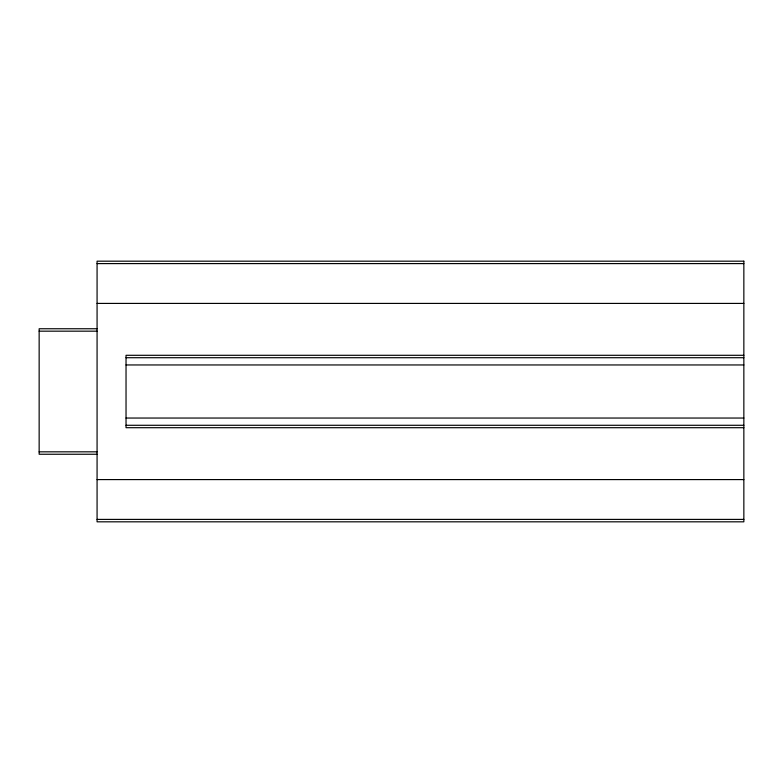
<?xml version="1.0" encoding="UTF-8"?>
<svg xmlns="http://www.w3.org/2000/svg" width="783" height="783" viewBox="0 0 783 783"><rect width="100%" height="100%" fill="white"/><g stroke="black" fill="none" stroke-linecap="round" stroke-linejoin="round"><path stroke-width="1.17" d="M97.072 263.597L743.85 263.597M97.072 303.413L743.85 303.413M97.072 328.752L39.15 328.752L39.15 454.248L97.072 454.248M39.15 331.17L97.072 331.17M743.85 355.296L126.034 355.296L126.034 427.704L743.85 427.704M126.034 357.714L743.85 357.714M126.034 364.956L743.85 364.956M126.034 418.044L743.85 418.044M126.034 425.286L743.85 425.286M39.15 451.83L97.072 451.83M97.072 479.587L743.85 479.587M97.072 519.403L743.85 519.403M743.85 261.179L97.072 261.179L97.072 521.821L743.85 521.821L743.85 261.179"/></g></svg>
